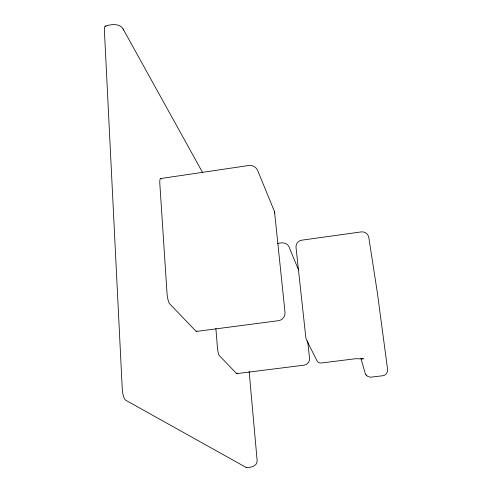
<?xml version="1.0" encoding="UTF-8"?>
<svg xmlns="http://www.w3.org/2000/svg" width="492" height="492" viewBox="0 0 492 492"><rect width="100%" height="100%" fill="white"/><g stroke="black" fill="none" stroke-linecap="round" stroke-linejoin="round"><path stroke-width="0.74" d="M105.227 26.131C111.155 24.219 120.497 22.86 123.664 29.981M160.527 178.571L248.798 165.496C252.353 164.931 256.055 166.948 257.544 170.22L274.53 211.658L285.028 312.445C285.452 316.362 282.39 320.237 278.466 320.686L196.468 331.417M277.5 243.558C281.418 242.335 287.051 242.298 288.976 246.713L298.533 269.973M236.713 373.631L304.111 365.156C307.352 364.806 309.954 361.638 309.554 358.379L307.648 340.894M246.191 467.4C250.711 467.91 257.703 466.047 257.113 460.254L249.143 371.454M362.094 358.305L363.502 358.889L355.556 358.723L321.694 362.948C319.726 363.373 317.604 362.29 316.817 360.433L306.405 339.757L305.852 337.752L296.012 247.347C295.649 243.94 298.318 240.588 301.731 240.182L361.257 231.898C364.8 231.32 368.379 234.063 368.816 237.611L377.456 293.373L387.585 369.394C388.022 372.401 385.722 375.47 382.665 375.765L370.451 377.21L367.918 376.521L366.435 375.341M360.95 358.379L365.119 373.065L365.98 374.781M365.876 374.652L366.534 375.457M123.086 28.948L202.612 172.575M274.53 211.658L274.61 212.083M274.733 212.716L274.807 213.134M215.877 328.453L217.415 347.493A6.79 1.193 82.9 0 0 219.303 355.55L236.547 373.52A6.218 0.996 83.1 0 0 237.107 373.053M161.099 178.774A8.216 1.722 80.9 0 0 159.82 183.59L167.04 293.466A8.456 1.863 82.3 0 0 169.691 303.828L195.982 331.233A7.571 1.488 82.7 0 0 196.862 330.87M246.326 467.271A5.947 0.947 84 0 1 246.043 467.388L125.657 400.193A9.945 2.749 83.8 0 1 122.244 388.692L104.396 30.449A9.164 2.097 78.4 0 1 105.934 26.347"/></g></svg>
